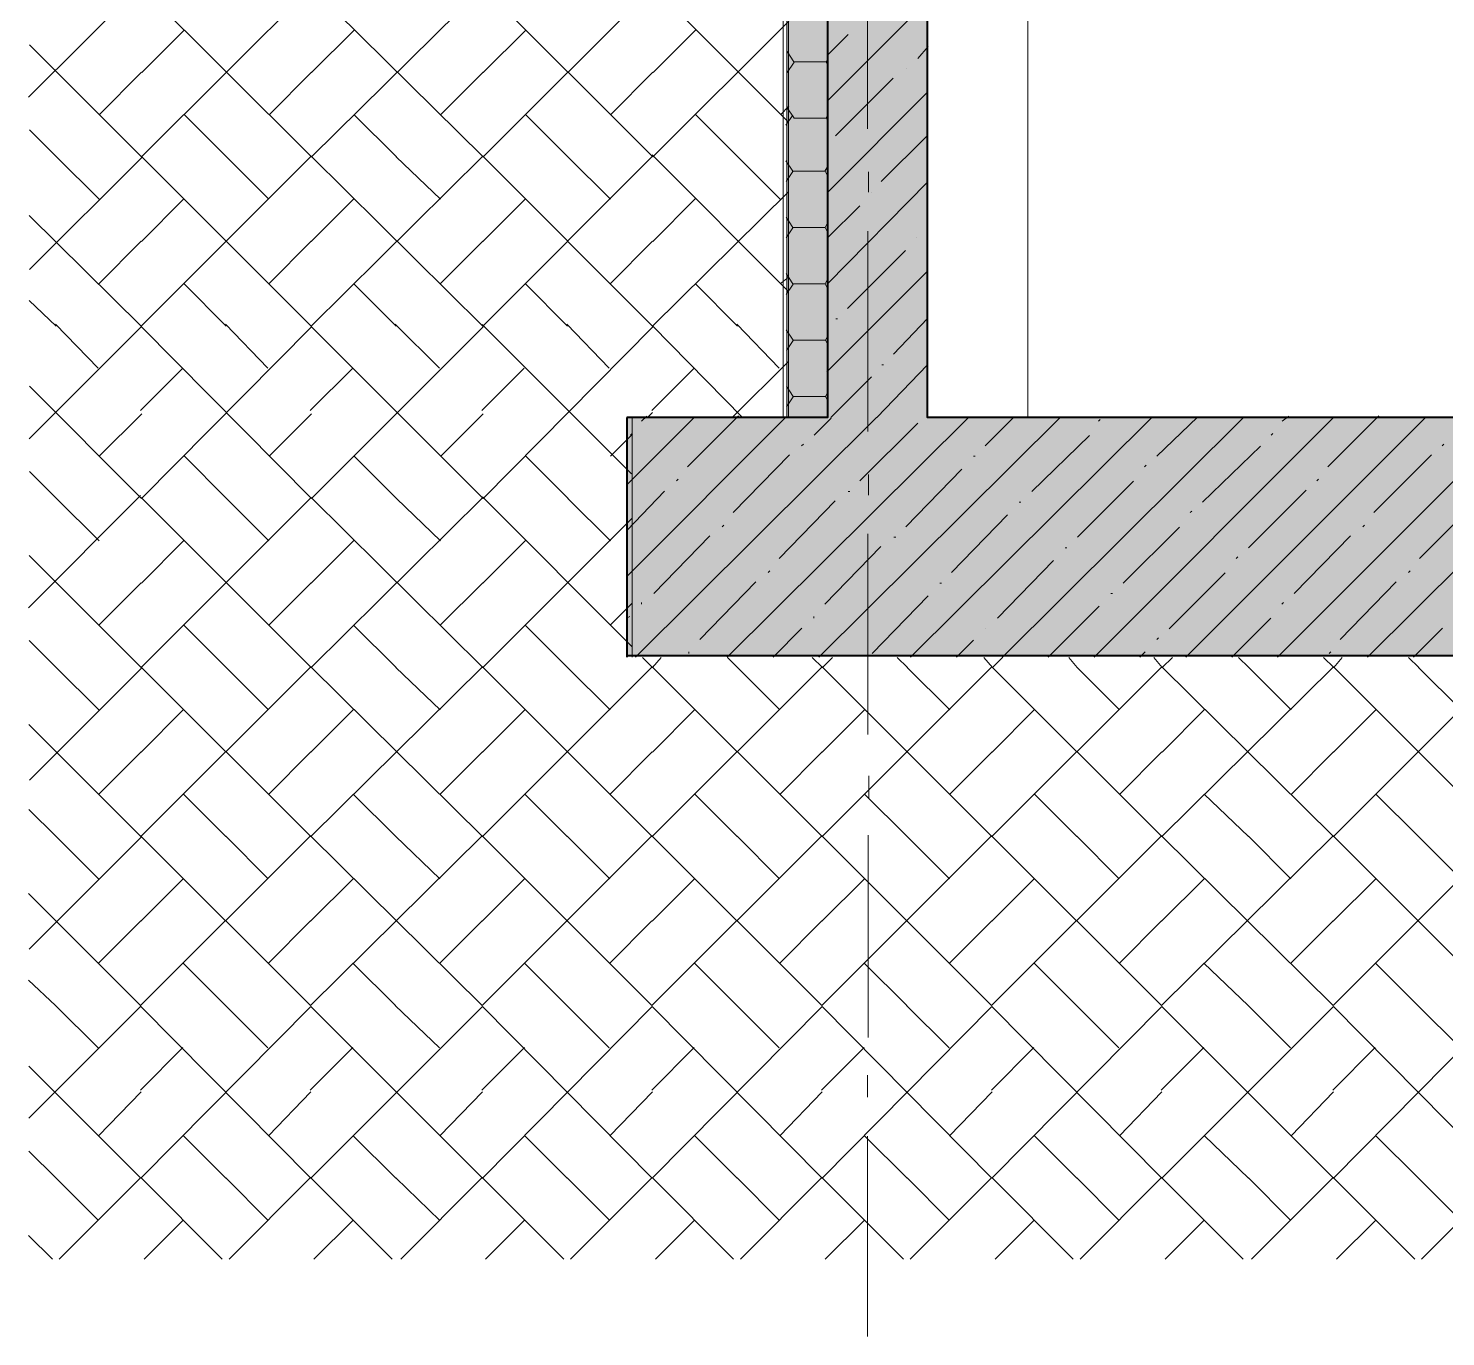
# Model space of a CAD drawing. Header units: millimetres. Extents: x -135211 to 49383, y -8033 to 228499.
# Drawn here: x -105536 to -102004, y 1049 to 4309 of the extents above; entities that cross this region are included whole.
import ezdxf

# ---------------------------------------------------------------- set-up
doc = ezdxf.new("R2010")
doc.units = ezdxf.units.MM
doc.layers.add('PDF _Геометрия', color=7, linetype='Continuous', true_color=0x1d1d1d)
doc.layers.add('PDF _Сплошная заливка', color=7, linetype='Continuous', true_color=0xffffff)

msp = doc.modelspace()

# ---------------------------------------------------------------- hatches: boundary and pattern name
at = {"layer": 'PDF _Сплошная заливка', "transparency": 33554559}
h = msp.add_hatch(color=256, dxfattribs=at)
h.paths.add_polyline_path([(-50950.6, 2746.2), (-50950.6, 3341.5), (-104045.4, 3341.5), (-104045.4, 2746.2)])
h.paths.add_polyline_path([(-26352.2, 3341.5), (-26352.2, 2746.2), (646.3, 2746.2), (646.3, 3341.5), (-4602.7, 3341.5), (-4602.7, 3279.5), (-4848.3, 3279.5), (-4848.3, 3341.5)])
h.paths.add_polyline_path([(-26398.8, 2746.2), (-26398.8, 3341.5), (-50899.8, 3341.5), (-50899.8, 2746.2)])

# ---------------------------------------------------------------- linework, layer by layer
at = {"layer": 'PDF _Геометрия', "color": 7, "lineweight": 9}
for points in [[(-104031.9, 3339.5), (-103642.4, 3339.5), (-103642.4, 6831.8)], [(-103655.1, 6840.2), (-103655.1, 3339.5), (-103646.6, 3339.5), (-103545.1, 3339.5), (-103545.1, 6840.2), (-103545.1, 3339.5)], [(-103646.6, 3339.5), (-103646.6, 6840.2)], [(-88093.6, 6713.5), (-88093.6, 3339.5), (-91192.4, 3339.5), (-91192.4, 6472.2), (-91192.4, 3339.5), (-91691.9, 3339.5), (-91691.9, 6472.2), (-91691.9, 3339.5), (-93495.3, 3339.5), (-93495.3, 6472.2), (-93495.3, 3339.5), (-93994.8, 3339.5), (-93994.8, 6472.2), (-93994.8, 3339.5), (-95544.2, 3339.5), (-96043.7, 3339.5), (-96043.7, 6472.2), (-96043.7, 3339.5), (-103045.5, 3339.5), (-103295.3, 3339.5)], [(-103445.1, 4058.9), (-103445.1, 4558.5)], [(-103442.8, 3901), (-103442.8, 3951.9)], [(-103444.7, 3304.4), (-103444.7, 3803.8)], [(251.1, 3341.6), (640.3, 3341.6), (640.3, 2744.7), (-104032.8, 2744.7)], [(-104032, 2742.8), (-104032, 3339.7)], [(-103545.1, 3339.5), (-103545.1, 3339.5)], [(-103442.4, 3146.4), (-103442.4, 3197.4)], [(-103444.2, 2549.8), (-103444.2, 3049.5)], [(-103442, 2391.9), (-103442, 2447)], [(-103443.8, 1795.2), (-103443.8, 2299.1)], [(-103445.1, 1646.1), (-103445.1, 1701.3)], [(-103445.2, 1049.4), (-103445.2, 1548.7)]]:
    msp.add_lwpolyline(points, dxfattribs=at)
at = {"layer": 'PDF _Геометрия', "color": 7, "lineweight": 40}
for points in [[(-104046.1, 2746.4), (-50951, 2746.4), (-50951, 3343.3), (-50951, 6475.7), (-50951, 6716.9), (-66371.9, 6716.9)], [(-103545.1, 6472.2), (-103545.1, 3339.5), (-104044.6, 3339.5)], [(-79965.6, 6472.2), (-79965.6, 3339.5), (-103295.3, 3339.5), (-103295.3, 6472.2)], [(-104044.7, 3339.7), (-104044.7, 2742.8)]]:
    msp.add_lwpolyline(points, dxfattribs=at)
at = {"layer": 'PDF _Геометрия', "color": 7, "lineweight": 9}
msp.add_lwpolyline([(-103045.5, 3339.5), (-103045.5, 6472.2)], close=True, dxfattribs=at)
at = {"layer": 'PDF _Геометрия', "color": 28, "lineweight": 9, "true_color": 0x0e0e0e}
for points in [[(-105535.7, 4137.9), (-105256.3, 4417.2)], [(-103642.6, 4076.5), (-103981.3, 4415.2)], [(-103980, 4411.9), (-104403.3, 3988.7), (-104830.9, 4411.9), (-105254.3, 3988.7), (-105533.7, 4268.2)], [(-103641.4, 4327.4), (-103980, 3988.7), (-104403.3, 4411.9), (-104830.9, 3988.7), (-105254.3, 4411.9)], [(-105253.8, 4199.3), (-105148, 4305.1)], [(-104830.5, 4199.3), (-104724.6, 4305.1)], [(-104402.9, 4199.3), (-104297.1, 4305.1)], [(-103979.6, 4199.3), (-103873.7, 4305.1)], [(-105359.9, 4094), (-105254.1, 4200)], [(-104936.6, 4094), (-104830.7, 4200)], [(-104509, 4094), (-104403.1, 4200)], [(-104085.6, 4094), (-103979.8, 4200)], [(-103662.3, 4094), (-103641.1, 4115.2)], [(-105042.6, 3988.7), (-105148.5, 4094.4)], [(-104619.2, 3988.7), (-104725.1, 4094.4)], [(-104191.7, 3988.7), (-104297.5, 4094.4)], [(-103768.3, 3988.7), (-103874.2, 4094.4)], [(-105466, 3988.7), (-105533.7, 4056.4)], [(-103643.5, 3655.3), (-103982.1, 3993.8)], [(-103980.9, 3991), (-104404.2, 3567.6), (-104831.8, 3991), (-105255.1, 3567.6), (-105534.5, 3842.9)], [(-105533.2, 3708), (-105253.8, 3987.2)], [(-105360.3, 3883.4), (-105466.2, 3989.3)], [(-103642.2, 3902), (-103980.9, 3567.6), (-104404.2, 3991), (-104831.8, 3567.6), (-105255.1, 3991)], [(-105254.3, 3988.7), (-105254.3, 3988.7)], [(-105254.3, 3988.7), (-105254.3, 3988.7)], [(-104937, 3883.4), (-105042.8, 3989.3)], [(-104830.9, 3988.7), (-104830.9, 3988.7)], [(-104830.9, 3988.7), (-104830.9, 3988.7)], [(-104509.4, 3883.4), (-104619.5, 3989.3)], [(-104403.3, 3988.7), (-104403.3, 3988.7)], [(-104403.3, 3988.7), (-104403.3, 3988.7)], [(-104086.1, 3883.4), (-104191.9, 3989.3)], [(-103980, 3988.7), (-103980, 3988.7)], [(-103980, 3988.7), (-103980, 3988.7)], [(-103662.7, 3883.4), (-103768.5, 3989.3)], [(-105254.7, 3778.2), (-105148.9, 3884.1)], [(-104831.4, 3778.2), (-104725.5, 3884.1)], [(-104403.8, 3778.2), (-104297.9, 3884.1)], [(-103980.4, 3778.2), (-103874.6, 3884.1)], [(-105360.8, 3672.9), (-105254.9, 3778.6)], [(-104937.4, 3672.9), (-104831.6, 3778.6)], [(-104509.9, 3672.9), (-104404, 3778.6)], [(-104086.5, 3672.9), (-103980.7, 3778.6)], [(-105043.5, 3567.6), (-105149.3, 3673.4)], [(-104620.1, 3567.6), (-104726, 3673.4)], [(-104192.6, 3567.6), (-104298.4, 3673.4)], [(-103769.2, 3567.6), (-103875.1, 3673.4)], [(-103663.2, 3672.9), (-103642, 3689.7)], [(-105466.8, 3567.6), (-105534.5, 3631.2)], [(-105362.8, 3462.3), (-105468.6, 3572.3)], [(-105255.1, 3567.6), (-105255.1, 3567.6)], [(-105255.1, 3567.6), (-105255.1, 3567.6)], [(-104939.5, 3462.3), (-105045.3, 3572.3)], [(-104831.8, 3567.6), (-104831.8, 3567.6)], [(-104831.8, 3567.6), (-104831.8, 3567.6)], [(-104512, 3462.3), (-104622, 3572.3)], [(-104033.3, 3199.1), (-104405.8, 3571.4)], [(-104404.2, 3567.6), (-104404.2, 3567.6)], [(-104404.2, 3567.6), (-104404.2, 3567.6)], [(-104088.6, 3462.3), (-104194.5, 3572.3)], [(-103756.7, 3339.5), (-103981.1, 3567.9)], [(-103980.9, 3567.6), (-103980.9, 3567.6)], [(-103980.9, 3567.6), (-103980.9, 3567.6)], [(-103665.4, 3462.3), (-103771.2, 3572.3)], [(-105534, 3286.8), (-105254.6, 3566.3)], [(-103979.9, 3565.3), (-104403.3, 3137.7), (-104830.9, 3565.3), (-105254.2, 3137.7), (-105533.6, 3417.3)], [(-104403.3, 3565.3), (-104830.9, 3137.7), (-105254.2, 3565.3)], [(-105257.2, 3357), (-105151.3, 3462.7)], [(-104833.9, 3357), (-104728.1, 3462.7)], [(-104406.3, 3357), (-104300.5, 3462.7)], [(-103983, 3357), (-103877.2, 3462.7)], [(-103782.1, 3339.5), (-103642.4, 3479.1)], [(-105359.9, 3242.9), (-105254, 3348.8)], [(-104936.5, 3242.9), (-104830.7, 3348.8)], [(-104508.9, 3242.9), (-104403.1, 3348.8)], [(-103993.8, 3339.5), (-103981.1, 3351.9)], [(-104085.6, 3242.9), (-104030.5, 3297.9)], [(-105042.5, 3137.7), (-105148.4, 3243.7)], [(-104619.2, 3137.7), (-104725, 3243.7)], [(-104191.6, 3137.7), (-104297.4, 3243.7)], [(-105465.9, 3137.7), (-105533.6, 3205.2)], [(-105536.4, 2865.7), (-105257.1, 3145)], [(-104031.6, 3089.1), (-104404.2, 2716.5), (-104831.7, 3139.9), (-105255, 2716.5), (-105534.5, 2995.9)], [(-105360.3, 3032.4), (-105466.1, 3138.1)], [(-104404.2, 3139.9), (-104831.7, 2716.5), (-105255, 3139.9)], [(-105254.2, 3137.7), (-105254.2, 3137.7)], [(-105254.2, 3137.7), (-105254.2, 3137.7)], [(-104936.9, 3032.4), (-105042.8, 3138.1)], [(-104830.9, 3137.7), (-104830.9, 3137.7)], [(-104830.9, 3137.7), (-104830.9, 3137.7)], [(-104509.4, 3032.4), (-104619.4, 3138.1)], [(-104032.4, 2769.1), (-104404.9, 3141.9)], [(-104403.3, 3137.7), (-104403.3, 3137.7)], [(-104403.3, 3137.7), (-104403.3, 3137.7)], [(-104086, 3032.4), (-104191.9, 3138.1)], [(-105254.6, 2927.1), (-105148.8, 3033)], [(-104831.3, 2927.1), (-104725.5, 3033)], [(-104403.7, 2927.1), (-104297.9, 3033)], [(-105360.7, 2821.8), (-105254.9, 2927.8)], [(-104937.3, 2821.8), (-104831.5, 2927.8)], [(-104509.8, 2821.8), (-104404, 2927.8)], [(-104086.4, 2821.8), (-104031.4, 2876.6)], [(-105043.4, 2716.5), (-105149.2, 2822.2)], [(-104620.1, 2716.5), (-104725.9, 2822.2)], [(-104192.5, 2716.5), (-104298.3, 2822.2)], [(-105466.7, 2716.5), (-105534.5, 2784.4)], [(-103959.7, 2741.7), (-103980.8, 2716.5), (-104006.2, 2741.7)], [(-103769.2, 2716.5), (-103794.5, 2741.7)], [(-103532.1, 2741.7), (-103557.5, 2716.5), (-103582.9, 2741.7)], [(-103345.8, 2716.5), (-103371.2, 2741.7)], [(-103108.8, 2741.7), (-103134.1, 2716.5), (-103155.3, 2741.7)], [(-102922.5, 2716.5), (-102943.7, 2741.7)], [(-102685.4, 2741.7), (-102710.8, 2716.5), (-102732, 2741.7)], [(-102494.9, 2716.5), (-102520.3, 2741.7)], [(-102262.1, 2741.7), (-102283.3, 2716.5), (-102308.7, 2741.7)], [(-102071.6, 2716.5), (-102097, 2741.7)], [(-96345, 2718.5), (-96768.3, 2295.3), (-97195.9, 2718.5), (-97619.2, 2295.3), (-98042.5, 2718.5), (-98465.8, 2295.3), (-98893.4, 2718.5), (-99316.7, 2295.3), (-99740, 2718.5), (-100163.3, 2295.3), (-100586.7, 2718.5), (-101014.2, 2295.3), (-101437.5, 2718.5), (-101860.8, 2295.3), (-102284.2, 2718.5), (-102711.7, 2295.3), (-103135, 2718.5), (-103558.3, 2295.3), (-103981.7, 2718.5), (-104405, 2295.3), (-104832.5, 2718.5), (-105255.9, 2295.3), (-105535.2, 2574.6)], [(-105533.9, 2435.7), (-105254.5, 2715.3)], [(-105361.1, 2611.2), (-105466.9, 2717.1)], [(-96345, 2295.3), (-96768.3, 2718.5), (-97195.9, 2295.3), (-97619.2, 2718.5), (-98042.5, 2295.3), (-98465.8, 2718.5), (-98893.4, 2295.3), (-99316.7, 2718.5), (-99740, 2295.3), (-100163.3, 2718.5), (-100586.7, 2295.3), (-101014.2, 2718.5), (-101437.5, 2295.3), (-101860.8, 2718.5), (-102284.2, 2295.3), (-102711.7, 2718.5), (-103135, 2295.3), (-103558.3, 2718.5), (-103981.7, 2295.3), (-104405, 2718.5), (-104832.5, 2295.3), (-105255.9, 2718.5)], [(-105255, 2716.5), (-105255, 2716.5)], [(-105255, 2716.5), (-105255, 2716.5)], [(-104937.7, 2611.2), (-105043.6, 2717.1)], [(-104831.7, 2716.5), (-104831.7, 2716.5)], [(-104831.7, 2716.5), (-104831.7, 2716.5)], [(-104510.2, 2611.2), (-104620.3, 2717.1)], [(-104404.2, 2716.5), (-104404.2, 2716.5)], [(-104404.2, 2716.5), (-104404.2, 2716.5)], [(-104086.9, 2611.2), (-104192.7, 2717.1)], [(-103980.8, 2716.5), (-103980.8, 2716.5)], [(-103980.8, 2716.5), (-103980.8, 2716.5)], [(-103663.5, 2611.2), (-103769.4, 2717.1)], [(-103557.5, 2716.5), (-103557.5, 2716.5)], [(-103557.5, 2716.5), (-103557.5, 2716.5)], [(-103240.2, 2611.2), (-103346, 2717.1)], [(-103134.1, 2716.5), (-103134.1, 2716.5)], [(-103134.1, 2716.5), (-103134.1, 2716.5)], [(-102816.9, 2611.2), (-102922.7, 2717.1)], [(-102710.8, 2716.5), (-102710.8, 2716.5)], [(-102710.8, 2716.5), (-102710.8, 2716.5)], [(-102389.3, 2611.2), (-102495.1, 2717.1)], [(-102283.3, 2716.5), (-102283.3, 2716.5)], [(-102283.3, 2716.5), (-102283.3, 2716.5)], [(-101966, 2611.2), (-102071.8, 2717.1)], [(-105255.5, 2505.9), (-105149.6, 2612)], [(-104832.1, 2505.9), (-104726.3, 2612)], [(-104404.6, 2505.9), (-104298.7, 2612)], [(-103981.2, 2505.9), (-103875.4, 2612)], [(-103557.9, 2505.9), (-103452.1, 2612)], [(-103134.6, 2505.9), (-103028.7, 2612)], [(-102711.3, 2505.9), (-102605.4, 2612)], [(-102283.7, 2505.9), (-102177.9, 2612)], [(-105361.5, 2400.6), (-105255.7, 2506.4)], [(-104938.2, 2400.6), (-104832.3, 2506.4)], [(-104510.6, 2400.6), (-104404.8, 2506.4)], [(-104087.3, 2400.6), (-103981.5, 2506.4)], [(-103664, 2400.6), (-103558.1, 2506.4)], [(-103240.6, 2400.6), (-103134.8, 2506.4)], [(-102817.3, 2400.6), (-102711.5, 2506.4)], [(-102389.8, 2400.6), (-102283.9, 2506.4)], [(-105044.2, 2295.3), (-105150, 2401.2)], [(-104620.9, 2295.3), (-104726.7, 2401.2)], [(-104193.3, 2295.3), (-104299.2, 2401.2)], [(-103770, 2295.3), (-103875.8, 2401.2)], [(-103346.7, 2295.3), (-103452.5, 2401.2)], [(-102923.4, 2295.3), (-103029.2, 2401.2)], [(-102495.8, 2295.3), (-102605.9, 2401.2)], [(-102072.5, 2295.3), (-102178.3, 2401.2)], [(-105467.5, 2295.3), (-105535.2, 2363.2)], [(-96346.1, 2297.5), (-96769.4, 1874.2), (-97196.9, 2297.5), (-97620.2, 1874.2), (-98043.5, 2297.5), (-98466.8, 1874.2), (-98894.4, 2297.5), (-99317.7, 1874.2), (-99741, 2297.5), (-100164.3, 1874.2), (-100587.6, 2297.5), (-101015.2, 1874.2), (-101438.5, 2297.5), (-101861.8, 1874.2), (-102285.1, 2297.5), (-102712.6, 1874.2), (-103135.9, 2297.5), (-103559.2, 1874.2), (-103982.5, 2297.5), (-104405.8, 1874.2), (-104833.4, 2297.5), (-105256.7, 1874.2), (-105536.1, 2153.6)], [(-105361.9, 2190.1), (-105467.7, 2296.1)], [(-96346.1, 1874.2), (-96769.4, 2297.5), (-97196.9, 1874.2), (-97620.2, 2297.5), (-98043.5, 1874.2), (-98466.8, 2297.5), (-98894.4, 1874.2), (-99317.7, 2297.5), (-99741, 1874.2), (-100164.3, 2297.5), (-100587.6, 1874.2), (-101015.2, 2297.5), (-101438.5, 1874.2), (-101861.8, 2297.5), (-102285.1, 1874.2), (-102712.6, 2297.5), (-103135.9, 1874.2), (-103559.2, 2297.5), (-103982.5, 1874.2), (-104405.8, 2297.5), (-104833.4, 1874.2), (-105256.7, 2297.5)], [(-104938.6, 2190.1), (-105044.4, 2296.1)], [(-104511, 2190.1), (-104621.1, 2296.1)], [(-104087.7, 2190.1), (-104193.6, 2296.1)], [(-103664.4, 2190.1), (-103770.3, 2296.1)], [(-103241.1, 2190.1), (-103346.9, 2296.1)], [(-102817.8, 2190.1), (-102923.6, 2296.1)], [(-102390.2, 2190.1), (-102496, 2296.1)], [(-101966.9, 2190.1), (-102072.7, 2296.1)], [(-105534.8, 2014.6), (-105255.3, 2293.9)], [(-105255.9, 2295.3), (-105255.9, 2295.3)], [(-105255.9, 2295.3), (-105255.9, 2295.3)], [(-104832.5, 2295.3), (-104832.5, 2295.3)], [(-104832.5, 2295.3), (-104832.5, 2295.3)], [(-104405, 2295.3), (-104405, 2295.3)], [(-104405, 2295.3), (-104405, 2295.3)], [(-103981.7, 2295.3), (-103981.7, 2295.3)], [(-103981.7, 2295.3), (-103981.7, 2295.3)], [(-103558.3, 2295.3), (-103558.3, 2295.3)], [(-103558.3, 2295.3), (-103558.3, 2295.3)], [(-103135, 2295.3), (-103135, 2295.3)], [(-103135, 2295.3), (-103135, 2295.3)], [(-102711.7, 2295.3), (-102711.7, 2295.3)], [(-102711.7, 2295.3), (-102711.7, 2295.3)], [(-102284.2, 2295.3), (-102284.2, 2295.3)], [(-102284.2, 2295.3), (-102284.2, 2295.3)], [(-105256.3, 2084.8), (-105150.5, 2190.5)], [(-104833, 2084.8), (-104727.1, 2190.5)], [(-104405.4, 2084.8), (-104299.6, 2190.5)], [(-103982.1, 2084.8), (-103876.3, 2190.5)], [(-103558.8, 2084.8), (-103453, 2190.5)], [(-103135.5, 2084.8), (-103029.7, 2190.5)], [(-102712.2, 2084.8), (-102606.3, 2190.5)], [(-102284.6, 2084.8), (-102178.8, 2190.5)], [(-105362.3, 1979.5), (-105256.5, 2085.4)], [(-104939, 1979.5), (-104833.2, 2085.4)], [(-104511.5, 1979.5), (-104405.6, 2085.4)], [(-104088.1, 1979.5), (-103982.3, 2085.4)], [(-103664.8, 1979.5), (-103559, 2085.4)], [(-103241.5, 1979.5), (-103135.7, 2085.4)], [(-102818.2, 1979.5), (-102712.4, 2085.4)], [(-102390.7, 1979.5), (-102284.8, 2085.4)], [(-105045.1, 1874.2), (-105150.9, 1980.2)], [(-104621.8, 1874.2), (-104727.6, 1980.2)], [(-104194.2, 1874.2), (-104300, 1980.2)], [(-103770.9, 1874.2), (-103876.7, 1980.2)], [(-103347.6, 1874.2), (-103453.4, 1980.2)], [(-102924.3, 1874.2), (-103030.1, 1980.2)], [(-102496.8, 1874.2), (-102606.8, 1980.2)], [(-102073.4, 1874.2), (-102179.3, 1980.2)], [(-105468.4, 1874.2), (-105536.1, 1937.9)], [(-105535.6, 1593.4), (-105256.2, 1873)], [(-105362.7, 1768.9), (-105468.6, 1874.6)], [(-105256.7, 1874.2), (-105256.7, 1874.2)], [(-105256.7, 1874.2), (-105256.7, 1874.2)], [(-104939.4, 1768.9), (-105045.2, 1874.6)], [(-104833.4, 1874.2), (-104833.4, 1874.2)], [(-104833.4, 1874.2), (-104833.4, 1874.2)], [(-104511.9, 1768.9), (-104621.9, 1874.6)], [(-104405.8, 1874.2), (-104405.8, 1874.2)], [(-104405.8, 1874.2), (-104405.8, 1874.2)], [(-104088.6, 1768.9), (-104194.4, 1874.6)], [(-103982.5, 1874.2), (-103982.5, 1874.2)], [(-103982.5, 1874.2), (-103982.5, 1874.2)], [(-103665.3, 1768.9), (-103771.1, 1874.6)], [(-103559.2, 1874.2), (-103559.2, 1874.2)], [(-103559.2, 1874.2), (-103559.2, 1874.2)], [(-103242, 1768.9), (-103347.8, 1874.6)], [(-103135.9, 1874.2), (-103135.9, 1874.2)], [(-103135.9, 1874.2), (-103135.9, 1874.2)], [(-102818.6, 1768.9), (-102924.5, 1874.6)], [(-102712.6, 1874.2), (-102712.6, 1874.2)], [(-102712.6, 1874.2), (-102712.6, 1874.2)], [(-102391.1, 1768.9), (-102497, 1874.6)], [(-102285.1, 1874.2), (-102285.1, 1874.2)], [(-102285.1, 1874.2), (-102285.1, 1874.2)], [(-101967.8, 1768.9), (-102073.6, 1874.6)], [(-96344.9, 1871.8), (-96768.2, 1444.3), (-97195.8, 1871.8), (-97619.1, 1444.3), (-98042.4, 1871.8), (-98465.7, 1444.3), (-98893.3, 1871.8), (-99316.6, 1444.3), (-99739.9, 1871.8), (-100163.2, 1444.3), (-100586.6, 1871.8), (-101014.1, 1444.3), (-101437.5, 1871.8), (-101860.8, 1444.3), (-102284.1, 1871.8), (-102711.7, 1444.3), (-103135, 1871.8), (-103558.3, 1444.3), (-103981.6, 1871.8), (-104404.9, 1444.3), (-104832.5, 1871.8), (-105255.8, 1444.3), (-105535.2, 1723.5)], [(-96344.9, 1444.3), (-96768.2, 1871.8), (-97195.8, 1444.3), (-97619.1, 1871.8), (-98042.4, 1444.3), (-98465.7, 1871.8), (-98893.3, 1444.3), (-99316.6, 1871.8), (-99739.9, 1444.3), (-100163.2, 1871.8), (-100586.6, 1444.3), (-101014.1, 1871.8), (-101437.5, 1444.3), (-101860.8, 1871.8), (-102284.1, 1444.3), (-102711.7, 1871.8), (-103135, 1444.3), (-103558.3, 1871.8), (-103981.6, 1444.3), (-104404.9, 1871.8), (-104832.5, 1444.3), (-105255.8, 1871.8)], [(-105257.1, 1663.6), (-105151.3, 1769.5)], [(-104833.8, 1663.6), (-104728, 1769.5)], [(-104406.2, 1663.6), (-104300.4, 1769.5)], [(-103983, 1663.6), (-103877.1, 1769.5)], [(-103559.6, 1663.6), (-103453.8, 1769.5)], [(-103136.4, 1663.6), (-103030.5, 1769.5)], [(-102713, 1663.6), (-102607.2, 1769.5)], [(-102285.5, 1663.6), (-102179.7, 1769.5)], [(-105361.4, 1549.6), (-105255.6, 1659.7)], [(-104938.1, 1549.6), (-104832.3, 1659.7)], [(-104510.6, 1549.6), (-104404.7, 1659.7)], [(-104087.2, 1549.6), (-103981.4, 1659.7)], [(-103663.9, 1549.6), (-103558.1, 1659.7)], [(-103240.6, 1549.6), (-103134.7, 1659.7)], [(-102817.2, 1549.6), (-102711.4, 1659.7)], [(-102389.7, 1549.6), (-102283.9, 1659.7)], [(-105044.1, 1444.3), (-105150, 1550)], [(-104620.8, 1444.3), (-104726.7, 1550)], [(-104193.3, 1444.3), (-104299.1, 1550)], [(-103770, 1444.3), (-103875.8, 1550)], [(-103346.6, 1444.3), (-103452.5, 1550)], [(-102923.3, 1444.3), (-103029.1, 1550)], [(-102495.7, 1444.3), (-102605.8, 1550)], [(-102072.4, 1444.3), (-102178.2, 1550)], [(-105467.5, 1444.3), (-105535.2, 1512)], [(-105361.8, 1339), (-105467.6, 1444.9)], [(-105053.1, 1242.5), (-105256.3, 1445.8), (-105459.5, 1242.5)], [(-105255.8, 1444.3), (-105255.8, 1444.3)], [(-105255.8, 1444.3), (-105255.8, 1444.3)], [(-104938.5, 1339), (-105044.4, 1444.9)], [(-104629.8, 1242.5), (-104833, 1445.8), (-105036.2, 1242.5)], [(-104832.5, 1444.3), (-104832.5, 1444.3)], [(-104832.5, 1444.3), (-104832.5, 1444.3)], [(-104511, 1339), (-104621, 1444.9)], [(-104202.3, 1242.5), (-104405.4, 1445.8), (-104608.6, 1242.5)], [(-104404.9, 1444.3), (-104404.9, 1444.3)], [(-104404.9, 1444.3), (-104404.9, 1444.3)], [(-104087.7, 1339), (-104193.5, 1444.9)], [(-103779, 1242.5), (-103982.2, 1445.8), (-104185.3, 1242.5)], [(-103981.6, 1444.3), (-103981.6, 1444.3)], [(-103981.6, 1444.3), (-103981.6, 1444.3)], [(-103664.3, 1339), (-103770.2, 1444.9)], [(-103355.6, 1242.5), (-103558.8, 1445.8), (-103762, 1242.5)], [(-103558.3, 1444.3), (-103558.3, 1444.3)], [(-103558.3, 1444.3), (-103558.3, 1444.3)], [(-103241, 1339), (-103346.8, 1444.9)], [(-102932.3, 1242.5), (-103135.5, 1445.8), (-103338.7, 1242.5)], [(-103135, 1444.3), (-103135, 1444.3)], [(-103135, 1444.3), (-103135, 1444.3)], [(-102817.7, 1339), (-102923.5, 1444.9)], [(-102509, 1242.5), (-102712.2, 1445.8), (-102915.4, 1242.5)], [(-102711.7, 1444.3), (-102711.7, 1444.3)], [(-102711.7, 1444.3), (-102711.7, 1444.3)], [(-102390.1, 1339), (-102495.9, 1444.9)], [(-102081.5, 1242.5), (-102284.7, 1445.8), (-102487.9, 1242.5)], [(-102284.1, 1444.3), (-102284.1, 1444.3)], [(-102284.1, 1444.3), (-102284.1, 1444.3)], [(-101966.8, 1339), (-102072.7, 1444.9)], [(-101658.2, 1242.5), (-101861.3, 1445.8), (-102064.5, 1242.5)], [(-105247.8, 1242.5), (-105150.5, 1339.8)], [(-104824.6, 1242.5), (-104727.2, 1339.8)], [(-104397, 1242.5), (-104299.7, 1339.8)], [(-103973.7, 1242.5), (-103876.3, 1339.8)], [(-103550.4, 1242.5), (-103453, 1339.8)], [(-103127.1, 1242.5), (-103029.7, 1339.8)], [(-102703.7, 1242.5), (-102606.4, 1339.8)], [(-102276.2, 1242.5), (-102178.8, 1339.8)], [(-105476.4, 1242.5), (-105535.7, 1301.7)]]:
    msp.add_lwpolyline(points, dxfattribs=at)
at = {"layer": 'PDF _Геометрия', "lineweight": 9}
for points in [[(-103544.2, 4129.1), (-103294.5, 4378.9)], [(-103544.2, 4243.2), (-103493.4, 4293.9)], [(-103645.5, 4251.2), (-103628.6, 4225.6), (-103548.1, 4225.6), (-103543.9, 4234)], [(-103319.7, 4234.4), (-103294.3, 4263.9)], [(-103645.1, 4199.3), (-103628.2, 4224.9)], [(-103628.6, 4225.6), (-103628.6, 4225.6)], [(-103543.8, 4216.9), (-103548, 4225.2)], [(-103348.9, 4208.1), (-103348.9, 4208.1)], [(-103525.3, 4041.4), (-103381.4, 4185.4)], [(-103544.4, 3901), (-103294.7, 4150.7)], [(-103645.2, 4110.9), (-103628.3, 4085.3), (-103547.9, 4085.3), (-103543.6, 4093.6)], [(-103648.4, 4067.7), (-103631.5, 4092.9)], [(-103628.3, 4085.3), (-103628.3, 4085.3)], [(-103543.5, 4076.5), (-103547.7, 4084.9)], [(-103411.1, 3927.3), (-103296.8, 4041.5)], [(-103648.5, 3978.9), (-103631.6, 3953.6), (-103551.2, 3953.6), (-103546.9, 3962)], [(-103648.2, 3927.3), (-103631.2, 3952.5)], [(-103631.6, 3953.6), (-103631.6, 3953.6)], [(-103546.8, 3944.9), (-103551.1, 3953.3)], [(-103544.6, 3672.9), (-103294.9, 3926.9)], [(-103436.1, 3901), (-103436.1, 3901)], [(-103544.6, 3786.9), (-103464.1, 3867.2)], [(-103648.3, 3838.5), (-103631.3, 3813.3), (-103550.9, 3813.3), (-103546.7, 3821.7)], [(-103296.9, 3813.3), (-103296.9, 3817.7)], [(-103647.9, 3786.9), (-103630.9, 3812.2)], [(-103631.3, 3813.3), (-103631.3, 3813.3)], [(-103546.5, 3804.5), (-103550.8, 3812.9)], [(-103321.9, 3786.9), (-103321.9, 3786.9)], [(-103494.7, 3611.5), (-103350.7, 3755.5)], [(-103648, 3698.2), (-103631.1, 3672.9), (-103550.6, 3672.9), (-103546.4, 3681.3)], [(-103546.7, 3453.5), (-103296.9, 3703.4)], [(-103647.6, 3646.5), (-103630.6, 3671.9)], [(-103631.1, 3672.9), (-103631.1, 3672.9)], [(-103546.2, 3664.1), (-103550.5, 3672.5)], [(-103524, 3585.1), (-103519.7, 3585.1)], [(-103380.5, 3497.4), (-103295.8, 3586.4)], [(-103647.7, 3557.8), (-103630.8, 3532.5), (-103550.3, 3532.5), (-103546.1, 3540.9)], [(-103630.8, 3532.5), (-103630.8, 3532.5)], [(-103546, 3523.7), (-103550.2, 3532.2)], [(-103647.3, 3506.2), (-103630.4, 3531.5)], [(-103422.3, 3339.5), (-103295.3, 3470.6)], [(-103409.7, 3471.1), (-103405.5, 3471.1)], [(-103536.6, 3339.5), (-103435, 3441.2)], [(-103647.4, 3417.5), (-103630.5, 3392.1), (-103550, 3392.1), (-103545.8, 3400.6)], [(-103647, 3365.8), (-103630.1, 3391.2)], [(-103630.5, 3392.1), (-103630.5, 3392.1)], [(-103545.7, 3383.3), (-103549.9, 3391.8)], [(-103295.5, 3357), (-103295.5, 3357)], [(-104044.1, 2944.6), (-103650.4, 3338.5)], [(-104044, 3172.8), (-103878.8, 3337.8)], [(-104023.5, 2742.8), (-103422.4, 3339.7)], [(-104008.1, 3330.7), (-103995.4, 3343.2)], [(-103893.9, 3216.6), (-103766.9, 3343.5)], [(-103794.9, 2742.8), (-103193.8, 3339.7)], [(-103578.3, 3295.6), (-103536, 3338)], [(-103566.3, 2742.8), (-102965.2, 3339.7)], [(-103464.1, 3181.5), (-103320.2, 3325.5)], [(-103337.7, 2742.8), (-102736.6, 3339.7)], [(-103152.1, 3269.3), (-103080.1, 3341.2)], [(-103109.1, 2742.8), (-102508, 3339.7)], [(-102880.5, 2742.8), (-102283.7, 3339.7)], [(-102869.4, 3330.7), (-102865.2, 3334.7)], [(-102724.1, 3242.9), (-102622.6, 3340.3)], [(-102652, 2742.8), (-102055, 3339.7)], [(-102423.3, 2742.8), (-101826.5, 3339.7)], [(-102412.2, 3330.7), (-102395.3, 3343.2)], [(-102298, 3216.6), (-102171, 3343.5)], [(-102199, 2742.8), (-101597.9, 3339.7)], [(-104035.5, 3295.6), (-104031.3, 3299.6)], [(-103036.1, 3155.2), (-102892.2, 3294.7)], [(-102439.5, 3295.6), (-102435.3, 3299.6)], [(-103609.3, 3269.3), (-103605.1, 3273.3)], [(-102610, 3128.9), (-102466, 3268.5)], [(-102013.4, 3269.3), (-102009.1, 3273.3)], [(-103779.7, 3102.6), (-103640, 3246.7)], [(-103181.4, 3242.9), (-103177.1, 3242.9)], [(-102755.2, 3216.6), (-102750.9, 3220.6)], [(-102183.8, 3102.6), (-102039.9, 3246.7)], [(-103921.3, 3181.5), (-103917, 3185.6)], [(-103349.9, 3067.5), (-103210.2, 3211.2)], [(-102921.9, 3041.1), (-102782.2, 3180.9)], [(-102325.3, 3181.5), (-102321.1, 3185.6)], [(-104044, 3058.7), (-103950.9, 3155.9)], [(-103493.3, 3155.2), (-103489.1, 3155.2)], [(-102495.8, 3014.8), (-102351.8, 3158.7)], [(-103665.4, 2988.5), (-103525.8, 3132.4)], [(-103067.1, 3128.9), (-103062.9, 3128.9)], [(-102069.6, 2988.5), (-101925.7, 3132.4)], [(-103235.7, 2953.4), (-103096, 3097.4)], [(-102641, 3102.6), (-102636.7, 3106.6)], [(-103977.5, 2900.8), (-103837.8, 3044.8)], [(-103807.1, 3067.5), (-103802.9, 3071.5)], [(-103379.2, 3041.1), (-103374.9, 3041.1)], [(-102807.8, 2927.1), (-102668.1, 3066.6)], [(-102381.6, 2900.8), (-102241.9, 3044.8)], [(-102211.1, 3067.5), (-102206.9, 3071.5)], [(-103551.3, 2874.4), (-103411.6, 3018.6)], [(-102952.9, 3014.8), (-102948.7, 3014.8)], [(-103121.5, 2839.3), (-102981.8, 2983.1)], [(-102526.8, 2988.5), (-102522.5, 2992.5)], [(-103692.9, 2953.4), (-103688.7, 2957.4)], [(-102693.5, 2813), (-102553.8, 2952.8)], [(-102096.9, 2953.4), (-102092.7, 2957.4)], [(-103863.3, 2786.7), (-103723.6, 2930.5)], [(-103264.9, 2927.1), (-103260.7, 2927.1)], [(-102838.7, 2900.8), (-102834.5, 2900.8)], [(-102267.4, 2786.7), (-102127.7, 2930.5)], [(-104008.4, 2874.4), (-104008.4, 2878.5)], [(-103433.5, 2751.6), (-103293.8, 2895.5)], [(-102994.8, 2742.8), (-102867.9, 2869.7)], [(-102412.6, 2874.4), (-102408.4, 2878.5)], [(-104046, 2839.3), (-104037.6, 2843.4)], [(-103578.7, 2839.3), (-103578.7, 2843.4)], [(-102537.7, 2742.8), (-102440.3, 2840)], [(-103680.6, 2742.8), (-103608.7, 2814.8)], [(-103150.8, 2813), (-103150.8, 2813)], [(-102724.5, 2786.7), (-102720.3, 2790.7)], [(-102084.7, 2742.8), (-102012.7, 2814.8)], [(-103890.7, 2751.6), (-103890.7, 2755.6)], [(-103223.4, 2742.8), (-103181.1, 2785.1)], [(-102766.3, 2742.8), (-102753.5, 2755.4)], [(-102294.7, 2751.6), (-102290.5, 2755.6)]]:
    msp.add_lwpolyline(points, dxfattribs=at)
at = {"layer": 'PDF _Сплошная заливка', "lineweight": 5, "transparency": 33554559}
for points in [[(-103646.6, 6840.2), (-103545.1, 6840.2), (-103646.6, 3339.5), (-103545.1, 3339.5)], [(-103545.1, 6472.2), (-103295.3, 6472.2), (-103545.1, 3339.5), (-103295.3, 3339.5)]]:
    msp.add_solid(points, dxfattribs=at)

doc.saveas('drawing.dxf')
